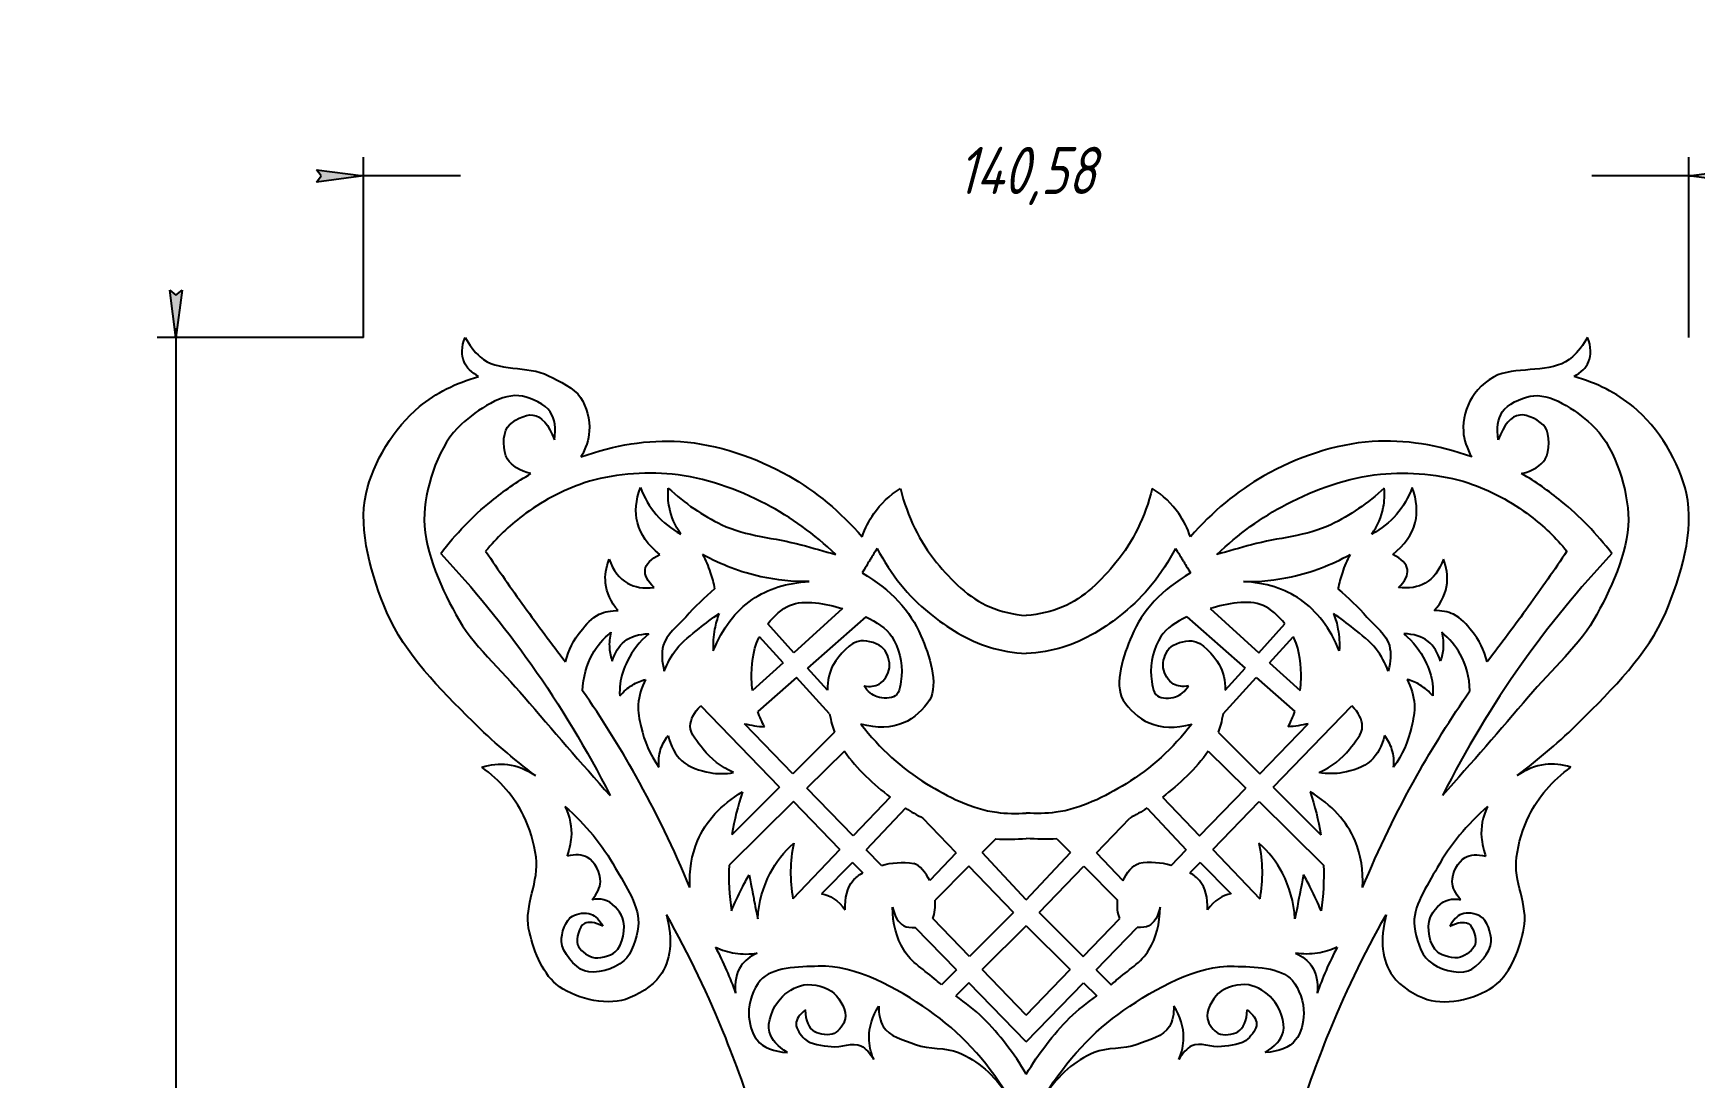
# Model space of a CAD drawing. Header units: millimetres. Extents: x -487 to -69, y -139 to 221.
# Drawn here: x -487 to -310.7, y 110.2 to 221 of the extents above; entities that cross this region are included whole.
import ezdxf

# ---------------------------------------------------------------- set-up
doc = ezdxf.new("R2010")
doc.units = ezdxf.units.MM
doc.linetypes.add('K5LT32768', pattern=[0])
doc.linetypes.add('K5LT_THIN', pattern=[0])
doc.styles.add('KDIMTEXTSTYLE', font='GOST_AU.SHX', dxfattribs={"width": 0.96, "oblique": 15, "height": 5})
doc.dimstyles.new('KDIMSTYLE (1.00)', dxfattribs={"dimtxt": 5, "dimasz": 1, "dimexe": 2, "dimexo": 0, "dimgap": 1, "dimtad": 1, "dimtxsty": 'KDIMTEXTSTYLE', "dimsah": 1, "dimcen": 0, "dimdle": 1, "dimadec": 0, "dimazin": 0, "dimtfac": 0.667, "dimtmove": 0, "dimatfit": 3, "dimfxl": 1, "dimtvp": 1, "dimtolj": 1, "dimtzin": 0, "dimarcsym": 0})

# ---------------------------------------------------------------- blocks, each defined once
blk = doc.blocks.new('KDIMARROW_01')
blk.add_hatch(color=0).paths.add_polyline_path([(0, 0), (-5, 0.66), (-4.5, 0), (-5, -0.66)])
at = {"color": 0, "linetype": 'K5LT_THIN'}
for p, q in [((-4.5, 0), (-5, 0.66)), ((-5, 0.66), (0, 0)), ((0, 0), (-5, -0.66)), ((-5, -0.66), (-4.5, 0)), ((0, 0), (-1, 0))]:
    blk.add_line(p, q, dxfattribs=at)

msp = doc.modelspace()

# ---------------------------------------------------------------- linework, layer by layer
at = {"color": 30, "linetype": 'K5LT32768', "true_color": 0xff8000}
for p, q in [((-401.133, 159.943), (-406.295, 155.243)), ((-398.679, 159.062), (-404.855, 153.642)), ((-364.616, 159.062), (-358.44, 153.642)), ((-362.162, 159.943), (-357, 155.243)), ((-407.446, 154.195), (-409.961, 156.952)), ((-406.295, 155.243), (-409.07, 158.33)), ((-357, 155.243), (-354.225, 158.33)), ((-355.849, 154.195), (-353.334, 156.952)), ((-407.446, 154.195), (-410.687, 151.244)), ((-402.749, 151.299), (-404.855, 153.642)), ((-360.546, 151.299), (-358.44, 153.642)), ((-355.849, 154.195), (-352.607, 151.244)), ((-406.014, 152.624), (-410.127, 149.014)), ((-402.51, 148.784), (-406.014, 152.624)), ((-360.785, 148.784), (-357.281, 152.624)), ((-357.281, 152.624), (-353.168, 149.014)), ((-407.83, 140.999), (-416.182, 149.62)), ((-355.465, 140.999), (-347.113, 149.62)), ((-406.409, 142.42), (-411.547, 147.73)), ((-402.002, 146.828), (-406.409, 142.42)), ((-361.293, 146.828), (-356.886, 142.42)), ((-356.886, 142.42), (-351.748, 147.73)), ((-400.934, 144.822), (-404.921, 140.882)), ((-362.361, 144.822), (-358.374, 140.882)), ((-407.83, 140.999), (-412.87, 135.96)), ((-355.465, 140.999), (-350.425, 135.96)), ((-406.349, 139.471), (-413.18, 132.722)), ((-401.416, 134.379), (-406.349, 139.471)), ((-400.03, 135.827), (-404.921, 140.882)), ((-396.089, 139.942), (-400.03, 135.827)), ((-367.206, 139.942), (-363.265, 135.827)), ((-363.265, 135.827), (-358.374, 140.882)), ((-361.879, 134.379), (-356.945, 139.471)), ((-356.945, 139.471), (-350.115, 132.722)), ((-394.449, 138.782), (-398.618, 134.368)), ((-389.08, 134.038), (-392.615, 137.729)), ((-374.215, 134.038), (-370.68, 137.729)), ((-368.846, 138.782), (-364.677, 134.368)), ((-401.416, 134.379), (-406.4, 129.174)), ((-397.014, 132.71), (-398.618, 134.368)), ((-389.08, 134.038), (-391.889, 131.091)), ((-384.888, 135.521), (-386.319, 134.077)), ((-381.647, 129.07), (-386.319, 134.077)), ((-381.647, 129.07), (-376.976, 134.077)), ((-378.407, 135.521), (-376.976, 134.077)), ((-374.215, 134.038), (-371.406, 131.091)), ((-366.28, 132.71), (-364.677, 134.368)), ((-361.879, 134.379), (-356.895, 129.174)), ((-400.095, 132.995), (-403.387, 129.687)), ((-400.095, 132.995), (-399.001, 131.901)), ((-387.742, 132.641), (-391.326, 129.023)), ((-383.011, 127.703), (-387.742, 132.641)), ((-380.284, 127.703), (-375.553, 132.641)), ((-375.553, 132.641), (-371.968, 129.023)), ((-363.199, 132.995), (-364.293, 131.901)), ((-363.199, 132.995), (-359.908, 129.687)), ((-387.66, 123.043), (-391.559, 127.072)), ((-383.011, 127.703), (-387.66, 123.043)), ((-380.284, 127.703), (-375.634, 123.043)), ((-375.634, 123.043), (-371.735, 127.072)), ((-389.067, 121.632), (-393.422, 126.128)), ((-381.647, 126.279), (-386.315, 121.652)), ((-381.647, 126.279), (-376.98, 121.652)), ((-374.227, 121.632), (-369.873, 126.128)), ((-389.067, 121.632), (-390.642, 120.054)), ((-381.647, 116.828), (-386.315, 121.652)), ((-381.647, 116.828), (-376.98, 121.652)), ((-374.227, 121.632), (-372.653, 120.054)), ((-387.729, 120.251), (-389.112, 118.88)), ((-381.647, 113.974), (-387.729, 120.251)), ((-381.647, 113.974), (-375.566, 120.251)), ((-375.566, 120.251), (-374.183, 118.88))]:
    msp.add_line(p, q, dxfattribs=at)
for points, knots in [([(-439.739, 184.566), (-440.502, 184.982), (-441.017, 185.495), (-441.283, 186.105), (-441.601, 186.833), (-441.566, 187.699), (-441.176, 188.704)], [0, 0, 0, 0, 1, 1, 1, 2, 2, 2, 2]), ([(-441.176, 188.704), (-440.721, 187.898), (-440.187, 187.209), (-439.574, 186.639), (-437.815, 185.003), (-434.536, 185.784), (-432.345, 184.645), (-431.139, 184.017), (-429.647, 183.398), (-428.927, 182.33), (-428.285, 181.378), (-427.924, 179.945), (-428.001, 178.769), (-428.061, 177.848), (-428.358, 176.934), (-428.891, 176.027)], [0, 0, 0, 0, 1, 1, 1, 2, 2, 2, 3, 3, 3, 4, 4, 4, 5, 5, 5, 5]), ([(-322.118, 188.704), (-322.574, 187.898), (-323.107, 187.203), (-323.721, 186.639), (-325.517, 184.99), (-328.707, 185.523), (-331.16, 184.889), (-332.455, 184.554), (-333.681, 183.431), (-334.368, 182.33), (-334.984, 181.343), (-335.371, 179.945), (-335.294, 178.769), (-335.234, 177.848), (-334.937, 176.934), (-334.404, 176.027)], [0, 0, 0, 0, 1, 1, 1, 2, 2, 2, 3, 3, 3, 4, 4, 4, 5, 5, 5, 5]), ([(-323.555, 184.566), (-322.793, 184.982), (-322.278, 185.495), (-322.012, 186.105), (-321.694, 186.833), (-321.729, 187.699), (-322.118, 188.704)], [0, 0, 0, 0, 1, 1, 1, 2, 2, 2, 2]), ([(-433.709, 142.231), (-436.076, 143.993), (-438.292, 145.901), (-440.355, 147.954), (-443.819, 151.4), (-447.596, 155.143), (-449.462, 159.522), (-451.085, 163.331), (-452.548, 168.238), (-451.677, 172.136), (-450.94, 175.432), (-448.708, 179.16), (-446.016, 181.366), (-444.264, 182.801), (-442.172, 183.868), (-439.739, 184.566)], [0, 0, 0, 0, 1, 1, 1, 2, 2, 2, 3, 3, 3, 4, 4, 4, 5, 5, 5, 5]), ([(-329.586, 142.231), (-327.219, 143.993), (-325.003, 145.901), (-322.94, 147.954), (-319.476, 151.4), (-315.699, 155.143), (-313.833, 159.522), (-312.21, 163.331), (-310.747, 168.238), (-311.618, 172.136), (-312.354, 175.432), (-314.587, 179.16), (-317.279, 181.366), (-319.03, 182.801), (-321.123, 183.868), (-323.555, 184.566)], [0, 0, 0, 0, 1, 1, 1, 2, 2, 2, 3, 3, 3, 4, 4, 4, 5, 5, 5, 5]), ([(-431.704, 177.846), (-431.509, 179.063), (-431.652, 180.048), (-432.135, 180.8), (-432.682, 181.654), (-434.09, 182.238), (-435.088, 182.461), (-437.181, 182.929), (-439.905, 180.984), (-441.549, 179.508), (-443.925, 177.375), (-445.287, 173.242), (-445.487, 170.032), (-445.707, 166.524), (-443.908, 162.549), (-442.165, 159.325), (-440.398, 156.058), (-437.354, 153.474), (-434.904, 150.587), (-431.912, 147.062), (-428.877, 143.575), (-425.797, 140.126)], [0, 0, 0, 0, 1, 1, 1, 2, 2, 2, 3, 3, 3, 4, 4, 4, 5, 5, 5, 6, 6, 6, 7, 7, 7, 7]), ([(-331.591, 177.846), (-331.786, 179.063), (-331.643, 180.048), (-331.16, 180.8), (-330.612, 181.654), (-329.205, 182.238), (-328.207, 182.461), (-326.114, 182.929), (-323.39, 180.984), (-321.746, 179.508), (-319.37, 177.375), (-318.008, 173.242), (-317.807, 170.032), (-317.588, 166.524), (-319.387, 162.549), (-321.13, 159.325), (-322.897, 156.058), (-325.941, 153.474), (-328.391, 150.587), (-331.382, 147.062), (-334.418, 143.575), (-337.498, 140.126)], [0, 0, 0, 0, 1, 1, 1, 2, 2, 2, 3, 3, 3, 4, 4, 4, 5, 5, 5, 6, 6, 6, 7, 7, 7, 7]), ([(-434.186, 174.267), (-435.4, 174.565), (-436.229, 175.078), (-436.674, 175.805), (-437.189, 176.647), (-437.216, 178.404), (-436.674, 179.19), (-436.197, 179.883), (-434.765, 180.589), (-433.981, 180.472), (-433.067, 180.335), (-432.308, 179.46), (-431.704, 177.846)], [0, 0, 0, 0, 1, 1, 1, 2, 2, 2, 3, 3, 3, 4, 4, 4, 4]), ([(-329.109, 174.267), (-327.895, 174.565), (-327.066, 175.078), (-326.621, 175.805), (-326.106, 176.647), (-326.079, 178.404), (-326.621, 179.19), (-327.098, 179.883), (-328.53, 180.589), (-329.314, 180.472), (-330.228, 180.335), (-330.987, 179.46), (-331.591, 177.846)], [0, 0, 0, 0, 1, 1, 1, 2, 2, 2, 3, 3, 3, 4, 4, 4, 4]), ([(-428.891, 176.027), (-425.314, 177.33), (-421.796, 177.873), (-418.336, 177.655), (-414.433, 177.41), (-410.279, 175.961), (-406.85, 174.014), (-403.969, 172.379), (-401.371, 170.225), (-399.056, 167.553)], [0, 0, 0, 0, 1, 1, 1, 2, 2, 2, 3, 3, 3, 3]), ([(-334.404, 176.027), (-337.981, 177.33), (-341.499, 177.873), (-344.959, 177.655), (-348.862, 177.41), (-353.016, 175.961), (-356.445, 174.014), (-359.325, 172.379), (-361.924, 170.225), (-364.239, 167.553)], [0, 0, 0, 0, 1, 1, 1, 2, 2, 2, 3, 3, 3, 3]), ([(-401.866, 165.682), (-404.127, 167.858), (-406.588, 169.635), (-409.25, 171.015), (-412.302, 172.598), (-415.804, 173.874), (-419.198, 174.195), (-422.246, 174.483), (-425.615, 174.226), (-428.53, 173.271), (-430.841, 172.515), (-433.14, 171.267), (-435.094, 169.785), (-436.518, 168.704), (-437.818, 167.454), (-438.994, 166.033)], [0, 0, 0, 0, 1, 1, 1, 2, 2, 2, 3, 3, 3, 4, 4, 4, 5, 5, 5, 5]), ([(-361.429, 165.682), (-359.168, 167.858), (-356.707, 169.635), (-354.045, 171.015), (-350.993, 172.598), (-347.491, 173.874), (-344.097, 174.195), (-341.049, 174.483), (-337.68, 174.226), (-334.764, 173.271), (-332.454, 172.515), (-330.155, 171.267), (-328.201, 169.785), (-326.777, 168.704), (-325.477, 167.454), (-324.301, 166.033)], [0, 0, 0, 0, 1, 1, 1, 2, 2, 2, 3, 3, 3, 4, 4, 4, 5, 5, 5, 5]), ([(-443.764, 165.786), (-442.169, 167.868), (-440.377, 169.721), (-438.391, 171.344), (-437.075, 172.419), (-435.673, 173.394), (-434.186, 174.267)], [0, 0, 0, 0, 1, 1, 1, 2, 2, 2, 2]), ([(-420.508, 165.675), (-421.782, 166.673), (-422.578, 167.801), (-422.894, 169.058), (-423.181, 170.198), (-423.074, 171.444), (-422.574, 172.797)], [0, 0, 0, 0, 1, 1, 1, 2, 2, 2, 2]), ([(-422.574, 172.797), (-422.172, 171.7), (-421.614, 170.739), (-420.9, 169.913), (-420.189, 169.09), (-419.322, 168.402), (-418.3, 167.847)], [0, 0, 0, 0, 1, 1, 1, 2, 2, 2, 2]), ([(-418.3, 167.847), (-418.913, 168.736), (-419.317, 169.674), (-419.511, 170.661), (-419.642, 171.327), (-419.678, 172.015), (-419.618, 172.726)], [0, 0, 0, 0, 1, 1, 1, 2, 2, 2, 2]), ([(-419.618, 172.726), (-417.877, 171.109), (-415.989, 169.815), (-413.956, 168.844), (-411.378, 167.613), (-408.316, 167.471), (-405.517, 166.708), (-404.297, 166.376), (-403.08, 166.034), (-401.866, 165.682)], [0, 0, 0, 0, 1, 1, 1, 2, 2, 2, 3, 3, 3, 3]), ([(-343.677, 172.726), (-345.418, 171.109), (-347.306, 169.815), (-349.339, 168.844), (-351.917, 167.613), (-354.979, 167.471), (-357.778, 166.708), (-358.998, 166.376), (-360.215, 166.034), (-361.429, 165.682)], [0, 0, 0, 0, 1, 1, 1, 2, 2, 2, 3, 3, 3, 3]), ([(-340.721, 172.797), (-341.123, 171.7), (-341.68, 170.739), (-342.395, 169.913), (-343.106, 169.09), (-343.973, 168.402), (-344.994, 167.847)], [0, 0, 0, 0, 1, 1, 1, 2, 2, 2, 2]), ([(-344.994, 167.847), (-344.381, 168.736), (-343.978, 169.674), (-343.784, 170.661), (-343.653, 171.327), (-343.617, 172.015), (-343.677, 172.726)], [0, 0, 0, 0, 1, 1, 1, 2, 2, 2, 2]), ([(-342.787, 165.675), (-341.512, 166.673), (-340.717, 167.801), (-340.401, 169.058), (-340.114, 170.198), (-340.221, 171.444), (-340.721, 172.797)], [0, 0, 0, 0, 1, 1, 1, 2, 2, 2, 2]), ([(-319.53, 165.786), (-321.126, 167.868), (-322.918, 169.721), (-324.904, 171.344), (-326.22, 172.419), (-327.622, 173.394), (-329.109, 174.267)], [0, 0, 0, 0, 1, 1, 1, 2, 2, 2, 2]), ([(-399.056, 167.553), (-398.752, 168.453), (-398.342, 169.273), (-397.825, 170.015), (-397.097, 171.061), (-396.156, 171.949), (-395.005, 172.681)], [0, 0, 0, 0, 1, 1, 1, 2, 2, 2, 2]), ([(-395.005, 172.681), (-394.24, 169.661), (-392.958, 167.045), (-391.159, 164.836), (-389.645, 162.976), (-387.726, 161.039), (-385.518, 160.118), (-384.324, 159.62), (-383.034, 159.312), (-381.647, 159.195)], [0, 0, 0, 0, 1, 1, 1, 2, 2, 2, 3, 3, 3, 3]), ([(-368.29, 172.681), (-369.055, 169.661), (-370.337, 167.045), (-372.136, 164.836), (-373.65, 162.976), (-375.569, 161.039), (-377.776, 160.118), (-378.971, 159.62), (-380.261, 159.312), (-381.647, 159.195)], [0, 0, 0, 0, 1, 1, 1, 2, 2, 2, 3, 3, 3, 3]), ([(-364.239, 167.553), (-364.543, 168.453), (-364.953, 169.273), (-365.47, 170.015), (-366.198, 171.061), (-367.138, 171.949), (-368.29, 172.681)], [0, 0, 0, 0, 1, 1, 1, 2, 2, 2, 2]), ([(-443.764, 165.786), (-440.279, 162.069), (-437.079, 158.152), (-434.165, 154.033), (-431.049, 149.627), (-428.259, 144.992), (-425.797, 140.126)], [0, 0, 0, 0, 1, 1, 1, 2, 2, 2, 2]), ([(-438.994, 166.033), (-437.656, 164.048), (-436.288, 162.085), (-434.889, 160.144), (-433.468, 158.173), (-432.015, 156.224), (-430.53, 154.299)], [0, 0, 0, 0, 1, 1, 1, 2, 2, 2, 2]), ([(-421.114, 162.185), (-421.83, 162.875), (-422.15, 163.504), (-422.075, 164.073), (-421.996, 164.675), (-421.473, 165.209), (-420.508, 165.675)], [0, 0, 0, 0, 1, 1, 1, 2, 2, 2, 2]), ([(-404.682, 162.805), (-406.428, 162.788), (-408.13, 162.962), (-409.79, 163.325), (-411.927, 163.793), (-413.992, 164.576), (-415.986, 165.675)], [0, 0, 0, 0, 1, 1, 1, 2, 2, 2, 2]), ([(-415.986, 165.675), (-415.661, 165.064), (-415.388, 164.435), (-415.167, 163.788), (-414.973, 163.22), (-414.818, 162.639), (-414.704, 162.043)], [0, 0, 0, 0, 1, 1, 1, 2, 2, 2, 2]), ([(-397.481, 166.328), (-396.021, 163.571), (-394.169, 161.278), (-391.926, 159.448), (-390.071, 157.935), (-387.861, 156.551), (-385.559, 155.858), (-384.308, 155.482), (-383.004, 155.254), (-381.647, 155.175)], [0, 0, 0, 0, 1, 1, 1, 2, 2, 2, 3, 3, 3, 3]), ([(-365.814, 166.328), (-367.274, 163.571), (-369.125, 161.278), (-371.369, 159.448), (-373.224, 157.935), (-375.434, 156.551), (-377.736, 155.858), (-378.987, 155.482), (-380.291, 155.254), (-381.647, 155.175)], [0, 0, 0, 0, 1, 1, 1, 2, 2, 2, 3, 3, 3, 3]), ([(-358.613, 162.805), (-356.867, 162.788), (-355.164, 162.962), (-353.505, 163.325), (-351.368, 163.793), (-349.303, 164.576), (-347.309, 165.675)], [0, 0, 0, 0, 1, 1, 1, 2, 2, 2, 2]), ([(-347.309, 165.675), (-347.634, 165.064), (-347.907, 164.435), (-348.128, 163.788), (-348.322, 163.22), (-348.477, 162.639), (-348.591, 162.043)], [0, 0, 0, 0, 1, 1, 1, 2, 2, 2, 2]), ([(-342.181, 162.185), (-341.465, 162.875), (-341.145, 163.504), (-341.22, 164.073), (-341.299, 164.675), (-341.821, 165.209), (-342.787, 165.675)], [0, 0, 0, 0, 1, 1, 1, 2, 2, 2, 2]), ([(-319.53, 165.786), (-323.016, 162.069), (-326.216, 158.152), (-329.13, 154.033), (-332.246, 149.627), (-335.036, 144.992), (-337.498, 140.126)], [0, 0, 0, 0, 1, 1, 1, 2, 2, 2, 2]), ([(-324.301, 166.033), (-325.639, 164.048), (-327.007, 162.085), (-328.406, 160.144), (-329.827, 158.173), (-331.28, 156.224), (-332.765, 154.299)], [0, 0, 0, 0, 1, 1, 1, 2, 2, 2, 2]), ([(-424.924, 159.728), (-425.718, 160.653), (-426.169, 161.627), (-426.277, 162.648), (-426.363, 163.461), (-426.232, 164.303), (-425.885, 165.177)], [0, 0, 0, 0, 1, 1, 1, 2, 2, 2, 2]), ([(-425.885, 165.177), (-425.456, 163.981), (-424.815, 163.139), (-423.962, 162.648), (-423.188, 162.203), (-422.238, 162.049), (-421.114, 162.185)], [0, 0, 0, 0, 1, 1, 1, 2, 2, 2, 2]), ([(-337.41, 165.177), (-337.839, 163.981), (-338.48, 163.139), (-339.332, 162.648), (-340.107, 162.203), (-341.057, 162.049), (-342.181, 162.185)], [0, 0, 0, 0, 1, 1, 1, 2, 2, 2, 2]), ([(-338.371, 159.728), (-337.577, 160.653), (-337.126, 161.627), (-337.018, 162.648), (-336.932, 163.461), (-337.062, 164.303), (-337.41, 165.177)], [0, 0, 0, 0, 1, 1, 1, 2, 2, 2, 2]), ([(-414.846, 155.455), (-413.87, 157.859), (-412.493, 159.676), (-410.716, 160.904), (-409.054, 162.051), (-407.043, 162.685), (-404.682, 162.805)], [0, 0, 0, 0, 1, 1, 1, 2, 2, 2, 2]), ([(-399.062, 163.721), (-396.023, 161.952), (-393.944, 159.73), (-392.823, 157.055), (-391.977, 155.034), (-390.896, 151.995), (-391.926, 150.218), (-392.468, 149.281), (-393.616, 148.283), (-394.661, 147.825), (-395.963, 147.254), (-397.473, 147.211), (-399.19, 147.697)], [0, 0, 0, 0, 1, 1, 1, 2, 2, 2, 3, 3, 3, 4, 4, 4, 4]), ([(-364.233, 163.721), (-367.272, 161.952), (-369.351, 159.73), (-370.472, 157.055), (-371.318, 155.034), (-372.399, 151.995), (-371.369, 150.218), (-370.826, 149.281), (-369.679, 148.283), (-368.634, 147.825), (-367.331, 147.254), (-365.822, 147.211), (-364.105, 147.697)], [0, 0, 0, 0, 1, 1, 1, 2, 2, 2, 3, 3, 3, 4, 4, 4, 4]), ([(-348.449, 155.455), (-349.425, 157.859), (-350.802, 159.676), (-352.579, 160.904), (-354.24, 162.051), (-356.252, 162.685), (-358.613, 162.805)], [0, 0, 0, 0, 1, 1, 1, 2, 2, 2, 2]), ([(-414.704, 162.043), (-415.797, 161.111), (-416.818, 160.114), (-417.766, 159.052), (-418.62, 158.096), (-419.854, 157.195), (-420.152, 156.025), (-420.362, 155.203), (-420.326, 154.3), (-420.045, 153.319)], [0, 0, 0, 0, 1, 1, 1, 2, 2, 2, 3, 3, 3, 3]), ([(-409.07, 158.33), (-408.408, 159.171), (-407.586, 159.91), (-406.753, 160.277), (-405.197, 160.963), (-402.89, 160.452), (-401.133, 159.943)], [0, 0, 0, 0, 1, 1, 1, 2, 2, 2, 2]), ([(-354.225, 158.33), (-354.887, 159.171), (-355.708, 159.91), (-356.542, 160.277), (-358.098, 160.963), (-360.405, 160.452), (-362.162, 159.943)], [0, 0, 0, 0, 1, 1, 1, 2, 2, 2, 2]), ([(-348.591, 162.043), (-347.498, 161.111), (-346.477, 160.114), (-345.529, 159.052), (-344.675, 158.096), (-343.441, 157.195), (-343.143, 156.025), (-342.933, 155.203), (-342.969, 154.3), (-343.25, 153.319)], [0, 0, 0, 0, 1, 1, 1, 2, 2, 2, 3, 3, 3, 3]), ([(-430.53, 154.299), (-430.198, 155.541), (-429.659, 156.627), (-428.912, 157.556), (-428.369, 158.233), (-427.726, 158.983), (-426.954, 159.337), (-426.35, 159.613), (-425.674, 159.744), (-424.924, 159.728)], [0, 0, 0, 0, 1, 1, 1, 2, 2, 2, 3, 3, 3, 3]), ([(-420.045, 153.319), (-419.718, 154.169), (-419.291, 154.941), (-418.763, 155.633), (-418.11, 156.491), (-417.187, 157.151), (-416.342, 157.841), (-415.666, 158.393), (-414.966, 158.915), (-414.241, 159.408)], [0, 0, 0, 0, 1, 1, 1, 2, 2, 2, 3, 3, 3, 3]), ([(-414.241, 159.408), (-414.446, 158.871), (-414.6, 158.324), (-414.704, 157.77), (-414.845, 157.014), (-414.893, 156.243), (-414.846, 155.455)], [0, 0, 0, 0, 1, 1, 1, 2, 2, 2, 2]), ([(-398.679, 159.062), (-397.547, 158.547), (-396.511, 157.872), (-395.925, 156.974), (-395.2, 155.863), (-394.713, 154.163), (-394.885, 152.783), (-394.973, 152.075), (-395.057, 151.016), (-395.558, 150.673), (-395.987, 150.378), (-396.896, 150.39), (-397.454, 150.581), (-397.991, 150.764), (-398.46, 151.151), (-398.861, 151.743)], [0, 0, 0, 0, 1, 1, 1, 2, 2, 2, 3, 3, 3, 4, 4, 4, 5, 5, 5, 5]), ([(-364.616, 159.062), (-365.748, 158.547), (-366.784, 157.872), (-367.37, 156.974), (-368.095, 155.863), (-368.581, 154.163), (-368.41, 152.783), (-368.322, 152.075), (-368.238, 151.016), (-367.737, 150.673), (-367.308, 150.378), (-366.399, 150.39), (-365.841, 150.581), (-365.304, 150.764), (-364.835, 151.151), (-364.434, 151.743)], [0, 0, 0, 0, 1, 1, 1, 2, 2, 2, 3, 3, 3, 4, 4, 4, 5, 5, 5, 5]), ([(-343.25, 153.319), (-343.577, 154.169), (-344.004, 154.941), (-344.531, 155.633), (-345.185, 156.491), (-346.108, 157.151), (-346.953, 157.841), (-347.629, 158.393), (-348.329, 158.915), (-349.054, 159.408)], [0, 0, 0, 0, 1, 1, 1, 2, 2, 2, 3, 3, 3, 3]), ([(-349.054, 159.408), (-348.849, 158.871), (-348.695, 158.324), (-348.591, 157.77), (-348.45, 157.014), (-348.402, 156.243), (-348.449, 155.455)], [0, 0, 0, 0, 1, 1, 1, 2, 2, 2, 2]), ([(-332.765, 154.299), (-333.097, 155.541), (-333.636, 156.627), (-334.383, 157.556), (-334.926, 158.233), (-335.569, 158.983), (-336.341, 159.337), (-336.945, 159.613), (-337.621, 159.744), (-338.371, 159.728)], [0, 0, 0, 0, 1, 1, 1, 2, 2, 2, 3, 3, 3, 3]), ([(-428.704, 151.228), (-428.651, 152.669), (-428.307, 153.959), (-427.673, 155.098), (-427.189, 155.967), (-426.536, 156.748), (-425.714, 157.442)], [0, 0, 0, 0, 1, 1, 1, 2, 2, 2, 2]), ([(-425.714, 157.442), (-425.855, 156.873), (-425.904, 156.309), (-425.863, 155.751), (-425.828, 155.282), (-425.729, 154.817), (-425.566, 154.356)], [0, 0, 0, 0, 1, 1, 1, 2, 2, 2, 2]), ([(-425.566, 154.356), (-425.3, 155.277), (-424.865, 155.98), (-424.26, 156.463), (-423.601, 156.99), (-422.74, 157.257), (-421.679, 157.264)], [0, 0, 0, 0, 1, 1, 1, 2, 2, 2, 2]), ([(-421.679, 157.264), (-422.671, 156.428), (-423.433, 155.468), (-423.963, 154.386), (-424.332, 153.634), (-424.636, 152.79), (-424.735, 151.952), (-424.784, 151.534), (-424.794, 151.108), (-424.765, 150.676)], [0, 0, 0, 0, 1, 1, 1, 2, 2, 2, 3, 3, 3, 3]), ([(-410.687, 151.244), (-410.745, 151.644), (-410.779, 152.045), (-410.791, 152.447), (-410.832, 153.87), (-410.66, 155.5), (-410.057, 156.76), (-410.026, 156.823), (-409.994, 156.888), (-409.961, 156.952)], [0, 0, 0, 0, 1, 1, 1, 2, 2, 2, 3, 3, 3, 3]), ([(-352.607, 151.244), (-352.55, 151.644), (-352.516, 152.045), (-352.504, 152.447), (-352.462, 153.87), (-352.635, 155.5), (-353.238, 156.76), (-353.269, 156.823), (-353.3, 156.888), (-353.334, 156.952)], [0, 0, 0, 0, 1, 1, 1, 2, 2, 2, 3, 3, 3, 3]), ([(-337.729, 154.356), (-337.995, 155.277), (-338.43, 155.98), (-339.035, 156.463), (-339.694, 156.99), (-340.554, 157.257), (-341.616, 157.264)], [0, 0, 0, 0, 1, 1, 1, 2, 2, 2, 2]), ([(-341.616, 157.264), (-340.624, 156.428), (-339.862, 155.468), (-339.331, 154.386), (-338.963, 153.634), (-338.659, 152.79), (-338.56, 151.952), (-338.51, 151.534), (-338.5, 151.108), (-338.53, 150.676)], [0, 0, 0, 0, 1, 1, 1, 2, 2, 2, 3, 3, 3, 3]), ([(-337.581, 157.442), (-337.44, 156.873), (-337.391, 156.309), (-337.432, 155.751), (-337.467, 155.282), (-337.566, 154.817), (-337.729, 154.356)], [0, 0, 0, 0, 1, 1, 1, 2, 2, 2, 2]), ([(-334.591, 151.228), (-334.644, 152.669), (-334.988, 153.959), (-335.622, 155.098), (-336.106, 155.967), (-336.759, 156.748), (-337.581, 157.442)], [0, 0, 0, 0, 1, 1, 1, 2, 2, 2, 2]), ([(-398.861, 151.743), (-398.224, 151.634), (-397.694, 151.695), (-397.271, 151.927), (-396.726, 152.225), (-396.257, 153.051), (-396.17, 153.67), (-396.08, 154.304), (-396.369, 155.218), (-396.781, 155.689), (-397.281, 156.26), (-398.457, 156.572), (-399.198, 156.515), (-400.312, 156.429), (-401.488, 155.01), (-402.104, 154.007), (-402.558, 153.266), (-402.735, 152.306), (-402.749, 151.299)], [0, 0, 0, 0, 1, 1, 1, 2, 2, 2, 3, 3, 3, 4, 4, 4, 5, 5, 5, 6, 6, 6, 6]), ([(-364.434, 151.743), (-365.071, 151.634), (-365.601, 151.695), (-366.024, 151.927), (-366.569, 152.225), (-367.038, 153.051), (-367.125, 153.67), (-367.214, 154.304), (-366.926, 155.218), (-366.514, 155.689), (-366.014, 156.26), (-364.838, 156.572), (-364.097, 156.515), (-362.983, 156.429), (-361.807, 155.01), (-361.191, 154.007), (-360.736, 153.266), (-360.56, 152.306), (-360.546, 151.299)], [0, 0, 0, 0, 1, 1, 1, 2, 2, 2, 3, 3, 3, 4, 4, 4, 5, 5, 5, 6, 6, 6, 6]), ([(-424.765, 150.676), (-424.372, 151.146), (-423.927, 151.532), (-423.429, 151.834), (-423.003, 152.093), (-422.538, 152.291), (-422.035, 152.427)], [0, 0, 0, 0, 1, 1, 1, 2, 2, 2, 2]), ([(-422.035, 152.427), (-422.488, 151.563), (-422.746, 150.682), (-422.806, 149.786), (-422.86, 148.997), (-422.686, 148.162), (-422.509, 147.383), (-422.168, 145.877), (-421.535, 144.453), (-420.61, 143.109)], [0, 0, 0, 0, 1, 1, 1, 2, 2, 2, 3, 3, 3, 3]), ([(-341.26, 152.427), (-340.807, 151.563), (-340.549, 150.682), (-340.489, 149.786), (-340.435, 148.997), (-340.608, 148.162), (-340.785, 147.383), (-341.127, 145.877), (-341.76, 144.453), (-342.685, 143.109)], [0, 0, 0, 0, 1, 1, 1, 2, 2, 2, 3, 3, 3, 3]), ([(-338.53, 150.676), (-338.923, 151.146), (-339.368, 151.532), (-339.866, 151.834), (-340.292, 152.093), (-340.757, 152.291), (-341.26, 152.427)], [0, 0, 0, 0, 1, 1, 1, 2, 2, 2, 2]), ([(-417.32, 130.358), (-419.007, 134.432), (-420.921, 138.381), (-423.063, 142.203), (-424.795, 145.294), (-426.675, 148.302), (-428.704, 151.228)], [0, 0, 0, 0, 1, 1, 1, 2, 2, 2, 2]), ([(-345.975, 130.358), (-344.288, 134.432), (-342.373, 138.381), (-340.232, 142.203), (-338.5, 145.294), (-336.62, 148.302), (-334.591, 151.228)], [0, 0, 0, 0, 1, 1, 1, 2, 2, 2, 2]), ([(-412.717, 142.546), (-414.026, 143.169), (-415.094, 144), (-415.922, 145.038), (-416.49, 145.752), (-417.297, 146.658), (-417.287, 147.472), (-417.277, 148.186), (-416.909, 148.902), (-416.182, 149.62)], [0, 0, 0, 0, 1, 1, 1, 2, 2, 2, 3, 3, 3, 3]), ([(-402.51, 148.784), (-402.439, 148.398), (-402.357, 148.027), (-402.271, 147.682), (-402.2, 147.395), (-402.11, 147.11), (-402.002, 146.828)], [0, 0, 0, 0, 1, 1, 1, 2, 2, 2, 2]), ([(-360.785, 148.784), (-360.856, 148.398), (-360.938, 148.027), (-361.023, 147.682), (-361.095, 147.395), (-361.185, 147.11), (-361.293, 146.828)], [0, 0, 0, 0, 1, 1, 1, 2, 2, 2, 2]), ([(-350.578, 142.546), (-349.269, 143.169), (-348.201, 144), (-347.373, 145.038), (-346.805, 145.752), (-345.997, 146.658), (-346.008, 147.472), (-346.018, 148.186), (-346.386, 148.902), (-347.113, 149.62)], [0, 0, 0, 0, 1, 1, 1, 2, 2, 2, 3, 3, 3, 3]), ([(-420.61, 143.109), (-420.68, 143.782), (-420.62, 144.415), (-420.432, 145.009), (-420.266, 145.534), (-419.999, 146.028), (-419.631, 146.492)], [0, 0, 0, 0, 1, 1, 1, 2, 2, 2, 2]), ([(-419.631, 146.492), (-419.37, 145.346), (-418.885, 144.446), (-418.177, 143.792), (-417.434, 143.105), (-416.246, 142.727), (-415.209, 142.546), (-414.407, 142.405), (-413.576, 142.405), (-412.717, 142.546)], [0, 0, 0, 0, 1, 1, 1, 2, 2, 2, 3, 3, 3, 3]), ([(-399.19, 147.697), (-397.182, 145.09), (-394.861, 142.982), (-392.225, 141.372), (-389.975, 139.998), (-387.41, 138.675), (-384.79, 138.338), (-383.764, 138.206), (-382.717, 138.178), (-381.647, 138.253)], [0, 0, 0, 0, 1, 1, 1, 2, 2, 2, 3, 3, 3, 3]), ([(-364.105, 147.697), (-366.112, 145.09), (-368.434, 142.982), (-371.07, 141.372), (-373.32, 139.998), (-375.885, 138.675), (-378.505, 138.338), (-379.531, 138.206), (-380.578, 138.178), (-381.647, 138.253)], [0, 0, 0, 0, 1, 1, 1, 2, 2, 2, 3, 3, 3, 3]), ([(-343.664, 146.492), (-343.925, 145.346), (-344.41, 144.446), (-345.118, 143.792), (-345.861, 143.105), (-347.049, 142.727), (-348.085, 142.546), (-348.888, 142.405), (-349.719, 142.405), (-350.578, 142.546)], [0, 0, 0, 0, 1, 1, 1, 2, 2, 2, 3, 3, 3, 3]), ([(-342.685, 143.109), (-342.615, 143.782), (-342.674, 144.415), (-342.863, 145.009), (-343.029, 145.534), (-343.296, 146.028), (-343.664, 146.492)], [0, 0, 0, 0, 1, 1, 1, 2, 2, 2, 2]), ([(-439.397, 143.132), (-438.462, 143.417), (-437.555, 143.506), (-436.674, 143.4), (-435.649, 143.276), (-434.66, 142.886), (-433.709, 142.231)], [0, 0, 0, 0, 1, 1, 1, 2, 2, 2, 2]), ([(-419.813, 127.479), (-419.116, 124.752), (-419.353, 122.586), (-420.524, 120.98), (-421.312, 119.899), (-422.864, 118.906), (-424.157, 118.499), (-426.368, 117.802), (-429.774, 118.647), (-431.511, 120.094), (-433.039, 121.365), (-434.023, 123.951), (-434.435, 126.03), (-434.907, 128.41), (-433.288, 131.109), (-433.638, 133.562), (-433.851, 135.06), (-434.295, 136.641), (-434.967, 137.992), (-435.952, 139.975), (-437.429, 141.688), (-439.397, 143.132)], [0, 0, 0, 0, 1, 1, 1, 2, 2, 2, 3, 3, 3, 4, 4, 4, 5, 5, 5, 6, 6, 6, 7, 7, 7, 7]), ([(-343.482, 127.479), (-344.179, 124.752), (-343.942, 122.586), (-342.771, 120.98), (-341.983, 119.899), (-340.431, 118.906), (-339.138, 118.499), (-336.926, 117.802), (-333.52, 118.647), (-331.784, 120.094), (-330.256, 121.365), (-329.271, 123.951), (-328.86, 126.03), (-328.388, 128.41), (-330.007, 131.109), (-329.657, 133.562), (-329.444, 135.06), (-328.999, 136.641), (-328.328, 137.992), (-327.343, 139.975), (-325.866, 141.688), (-323.898, 143.132)], [0, 0, 0, 0, 1, 1, 1, 2, 2, 2, 3, 3, 3, 4, 4, 4, 5, 5, 5, 6, 6, 6, 7, 7, 7, 7]), ([(-323.898, 143.132), (-324.833, 143.417), (-325.74, 143.506), (-326.621, 143.4), (-327.646, 143.276), (-328.634, 142.886), (-329.586, 142.231)], [0, 0, 0, 0, 1, 1, 1, 2, 2, 2, 2]), ([(-417.32, 130.358), (-417.411, 132.177), (-417.145, 133.824), (-416.522, 135.298), (-415.642, 137.379), (-414.052, 139.117), (-411.75, 140.51)], [0, 0, 0, 0, 1, 1, 1, 2, 2, 2, 2]), ([(-345.975, 130.358), (-345.884, 132.177), (-346.15, 133.824), (-346.773, 135.298), (-347.652, 137.379), (-349.243, 139.117), (-351.545, 140.51)], [0, 0, 0, 0, 1, 1, 1, 2, 2, 2, 2]), ([(-430.58, 138.96), (-428.377, 137.041), (-426.597, 134.874), (-425.242, 132.458), (-424.163, 130.537), (-422.568, 128.287), (-422.81, 126.221), (-422.953, 125.001), (-423.465, 123.363), (-424.343, 122.574), (-425.299, 121.715), (-427.392, 121.095), (-428.519, 121.517), (-429.553, 121.904), (-430.905, 123.498), (-430.95, 124.636), (-430.984, 125.48), (-430.525, 126.908), (-429.787, 127.331), (-429.293, 127.615), (-428.385, 127.752), (-427.832, 127.543), (-427.327, 127.352), (-426.904, 126.929), (-426.563, 126.274)], [0, 0, 0, 0, 1, 1, 1, 2, 2, 2, 3, 3, 3, 4, 4, 4, 5, 5, 5, 6, 6, 6, 7, 7, 7, 8, 8, 8, 8]), ([(-430.58, 138.96), (-430.041, 137.851), (-429.824, 136.754), (-429.928, 135.671), (-429.977, 135.155), (-430.199, 134.022), (-430.365, 133.691)], [0, 0, 0, 0, 1, 1, 1, 2, 2, 2, 2]), ([(-332.715, 138.96), (-334.918, 137.041), (-336.697, 134.874), (-338.053, 132.458), (-339.132, 130.537), (-340.727, 128.287), (-340.485, 126.221), (-340.341, 125.001), (-339.83, 123.363), (-338.952, 122.574), (-337.995, 121.715), (-335.903, 121.095), (-334.776, 121.517), (-333.742, 121.904), (-332.39, 123.498), (-332.345, 124.636), (-332.311, 125.48), (-332.769, 126.908), (-333.507, 127.331), (-334.002, 127.615), (-334.91, 127.752), (-335.463, 127.543), (-335.968, 127.352), (-336.391, 126.929), (-336.732, 126.274)], [0, 0, 0, 0, 1, 1, 1, 2, 2, 2, 3, 3, 3, 4, 4, 4, 5, 5, 5, 6, 6, 6, 7, 7, 7, 8, 8, 8, 8]), ([(-332.715, 138.96), (-333.253, 137.851), (-333.471, 136.754), (-333.367, 135.671), (-333.318, 135.155), (-333.096, 134.022), (-332.93, 133.691)], [0, 0, 0, 0, 1, 1, 1, 2, 2, 2, 2]), ([(-410.135, 127.039), (-410.021, 128.818), (-409.581, 130.433), (-408.813, 131.884), (-408.194, 133.055), (-407.362, 134.12), (-406.317, 135.077)], [0, 0, 0, 0, 1, 1, 1, 2, 2, 2, 2]), ([(-406.317, 135.077), (-406.523, 134.099), (-406.633, 133.12), (-406.648, 132.141), (-406.663, 131.152), (-406.58, 130.163), (-406.4, 129.174)], [0, 0, 0, 0, 1, 1, 1, 2, 2, 2, 2]), ([(-353.16, 127.039), (-353.274, 128.818), (-353.714, 130.433), (-354.481, 131.884), (-355.101, 133.055), (-355.933, 134.12), (-356.977, 135.077)], [0, 0, 0, 0, 1, 1, 1, 2, 2, 2, 2]), ([(-356.977, 135.077), (-356.772, 134.099), (-356.662, 133.12), (-356.647, 132.141), (-356.632, 131.152), (-356.715, 130.163), (-356.895, 129.174)], [0, 0, 0, 0, 1, 1, 1, 2, 2, 2, 2]), ([(-427.707, 129.07), (-427.152, 129.713), (-426.859, 130.349), (-426.826, 130.978), (-426.78, 131.848), (-427.445, 133.143), (-428.184, 133.548), (-428.746, 133.856), (-429.472, 133.904), (-430.365, 133.691)], [0, 0, 0, 0, 1, 1, 1, 2, 2, 2, 3, 3, 3, 3]), ([(-335.588, 129.07), (-336.142, 129.713), (-336.436, 130.349), (-336.469, 130.978), (-336.515, 131.848), (-335.85, 133.143), (-335.111, 133.548), (-334.549, 133.856), (-333.822, 133.904), (-332.93, 133.691)], [0, 0, 0, 0, 1, 1, 1, 2, 2, 2, 3, 3, 3, 3]), ([(-412.925, 127.883), (-412.587, 128.693), (-412.22, 129.488), (-411.823, 130.269), (-411.578, 130.752), (-411.321, 131.229), (-411.053, 131.7)], [0, 0, 0, 0, 1, 1, 1, 2, 2, 2, 2]), ([(-400.848, 127.993), (-400.922, 129.288), (-400.649, 130.321), (-400.029, 131.092), (-399.771, 131.412), (-399.406, 131.677), (-399.001, 131.901)], [0, 0, 0, 0, 1, 1, 1, 2, 2, 2, 2]), ([(-362.447, 127.993), (-362.373, 129.288), (-362.646, 130.321), (-363.266, 131.092), (-363.523, 131.412), (-363.889, 131.677), (-364.293, 131.901)], [0, 0, 0, 0, 1, 1, 1, 2, 2, 2, 2]), ([(-350.37, 127.883), (-350.708, 128.693), (-351.075, 129.488), (-351.471, 130.269), (-351.717, 130.752), (-351.974, 131.229), (-352.242, 131.7)], [0, 0, 0, 0, 1, 1, 1, 2, 2, 2, 2]), ([(-426.563, 126.274), (-427.416, 126.686), (-428.067, 126.773), (-428.514, 126.537), (-429.05, 126.254), (-429.456, 124.918), (-429.249, 124.298), (-429.07, 123.764), (-428.286, 123.154), (-427.707, 122.976), (-426.988, 122.756), (-425.806, 123.086), (-425.247, 123.527), (-424.424, 124.178), (-424.074, 126.152), (-424.477, 127.161), (-424.775, 127.908), (-425.622, 128.871), (-426.459, 129.07), (-426.839, 129.16), (-427.255, 129.16), (-427.707, 129.07)], [0, 0, 0, 0, 1, 1, 1, 2, 2, 2, 3, 3, 3, 4, 4, 4, 5, 5, 5, 6, 6, 6, 7, 7, 7, 7]), ([(-403.387, 129.687), (-403.372, 129.685), (-403.358, 129.683), (-403.344, 129.682), (-402.459, 129.567), (-401.627, 129.005), (-400.848, 127.993)], [0, 0, 0, 0, 1, 1, 1, 2, 2, 2, 2]), ([(-359.908, 129.687), (-359.922, 129.685), (-359.936, 129.683), (-359.951, 129.682), (-360.836, 129.567), (-361.668, 129.005), (-362.447, 127.993)], [0, 0, 0, 0, 1, 1, 1, 2, 2, 2, 2]), ([(-336.732, 126.274), (-335.878, 126.686), (-335.228, 126.773), (-334.78, 126.537), (-334.245, 126.254), (-333.839, 124.918), (-334.046, 124.298), (-334.225, 123.764), (-335.009, 123.154), (-335.588, 122.976), (-336.307, 122.756), (-337.488, 123.086), (-338.047, 123.527), (-338.871, 124.178), (-339.221, 126.152), (-338.818, 127.161), (-338.52, 127.908), (-337.673, 128.871), (-336.836, 129.07), (-336.456, 129.16), (-336.04, 129.16), (-335.588, 129.07)], [0, 0, 0, 0, 1, 1, 1, 2, 2, 2, 3, 3, 3, 4, 4, 4, 5, 5, 5, 6, 6, 6, 7, 7, 7, 7]), ([(-430.196, 39.059), (-426.629, 39.576), (-423.488, 40.67), (-420.772, 42.341), (-416.029, 45.258), (-412.658, 51.163), (-410.435, 56.371), (-408.326, 61.308), (-407.949, 67.16), (-407.407, 72.615), (-406.712, 79.612), (-406.624, 86.879), (-407.629, 93.808), (-408.645, 100.814), (-410.897, 107.797), (-413.536, 114.409), (-415.322, 118.882), (-417.414, 123.239), (-419.813, 127.479)], [0, 0, 0, 0, 1, 1, 1, 2, 2, 2, 3, 3, 3, 4, 4, 4, 5, 5, 5, 6, 6, 6, 6]), ([(-395.845, 128.271), (-395.61, 127.277), (-395.213, 126.622), (-394.652, 126.304), (-394.355, 126.135), (-393.894, 126.087), (-393.422, 126.128)], [0, 0, 0, 0, 1, 1, 1, 2, 2, 2, 2]), ([(-390.642, 120.054), (-390.829, 120.206), (-391.013, 120.361), (-391.194, 120.52), (-392.378, 121.557), (-393.877, 122.44), (-394.652, 123.74), (-395.421, 125.028), (-395.819, 126.539), (-395.845, 128.271)], [0, 0, 0, 0, 1, 1, 1, 2, 2, 2, 3, 3, 3, 3]), ([(-372.653, 120.054), (-372.466, 120.206), (-372.282, 120.361), (-372.101, 120.52), (-370.917, 121.557), (-369.418, 122.44), (-368.642, 123.74), (-367.874, 125.028), (-367.476, 126.539), (-367.45, 128.271)], [0, 0, 0, 0, 1, 1, 1, 2, 2, 2, 3, 3, 3, 3]), ([(-367.45, 128.271), (-367.684, 127.277), (-368.082, 126.622), (-368.642, 126.304), (-368.94, 126.135), (-369.401, 126.087), (-369.873, 126.128)], [0, 0, 0, 0, 1, 1, 1, 2, 2, 2, 2]), ([(-333.099, 39.059), (-336.665, 39.576), (-339.807, 40.67), (-342.522, 42.341), (-347.265, 45.258), (-350.637, 51.163), (-352.86, 56.371), (-354.968, 61.308), (-355.346, 67.16), (-355.888, 72.615), (-356.582, 79.612), (-356.671, 86.879), (-355.666, 93.808), (-354.649, 100.814), (-352.398, 107.797), (-349.759, 114.409), (-347.973, 118.882), (-345.881, 123.239), (-343.482, 127.479)], [0, 0, 0, 0, 1, 1, 1, 2, 2, 2, 3, 3, 3, 4, 4, 4, 5, 5, 5, 6, 6, 6, 6]), ([(-414.628, 124.038), (-414.199, 123.223), (-413.802, 122.395), (-413.435, 121.553), (-413.094, 120.77), (-412.779, 119.975), (-412.491, 119.168)], [0, 0, 0, 0, 1, 1, 1, 2, 2, 2, 2]), ([(-414.628, 124.038), (-413.948, 123.718), (-413.252, 123.503), (-412.541, 123.392), (-411.78, 123.273), (-411.002, 123.273), (-410.205, 123.392)], [0, 0, 0, 0, 1, 1, 1, 2, 2, 2, 2]), ([(-410.205, 123.392), (-410.945, 123.053), (-411.508, 122.606), (-411.895, 122.05), (-412.422, 121.292), (-412.621, 120.331), (-412.491, 119.168)], [0, 0, 0, 0, 1, 1, 1, 2, 2, 2, 2]), ([(-348.667, 124.038), (-349.347, 123.718), (-350.043, 123.503), (-350.754, 123.392), (-351.515, 123.273), (-352.293, 123.273), (-353.089, 123.392)], [0, 0, 0, 0, 1, 1, 1, 2, 2, 2, 2]), ([(-353.089, 123.392), (-352.35, 123.053), (-351.787, 122.606), (-351.4, 122.05), (-350.873, 121.292), (-350.674, 120.331), (-350.804, 119.168)], [0, 0, 0, 0, 1, 1, 1, 2, 2, 2, 2]), ([(-348.667, 124.038), (-349.095, 123.223), (-349.493, 122.395), (-349.86, 121.553), (-350.201, 120.77), (-350.516, 119.975), (-350.804, 119.168)], [0, 0, 0, 0, 1, 1, 1, 2, 2, 2, 2]), ([(-383.669, 108.388), (-385.948, 112.094), (-388.722, 115.075), (-391.992, 117.333), (-395.37, 119.664), (-399.688, 122.163), (-403.711, 122.012), (-405.738, 121.935), (-408.689, 121.936), (-409.881, 120.48), (-410.571, 119.637), (-411.105, 118.168), (-411.082, 117.001), (-411.063, 116.067), (-410.785, 114.865), (-410.212, 114.186), (-409.533, 113.381), (-408.456, 112.939), (-406.982, 112.861)], [0, 0, 0, 0, 1, 1, 1, 2, 2, 2, 3, 3, 3, 4, 4, 4, 5, 5, 5, 6, 6, 6, 6]), ([(-379.626, 108.388), (-377.347, 112.094), (-374.573, 115.075), (-371.302, 117.333), (-367.925, 119.664), (-363.607, 122.163), (-359.584, 122.012), (-357.557, 121.935), (-354.606, 121.936), (-353.414, 120.48), (-352.724, 119.637), (-352.19, 118.168), (-352.213, 117.001), (-352.232, 116.067), (-352.51, 114.865), (-353.083, 114.186), (-353.762, 113.381), (-354.838, 112.939), (-356.313, 112.861)], [0, 0, 0, 0, 1, 1, 1, 2, 2, 2, 3, 3, 3, 4, 4, 4, 5, 5, 5, 6, 6, 6, 6]), ([(-406.982, 112.861), (-408.022, 113.493), (-408.657, 114.21), (-408.887, 115.014), (-409.182, 116.046), (-408.525, 117.665), (-407.769, 118.533), (-407.169, 119.223), (-406.131, 119.883), (-405.243, 120.024), (-404.227, 120.186), (-402.751, 119.803), (-402.013, 119.113), (-401.369, 118.511), (-400.651, 117.247), (-400.854, 116.422), (-400.987, 115.88), (-401.506, 115.13), (-402.013, 114.89), (-402.562, 114.629), (-403.582, 114.738), (-404.084, 115.055), (-404.693, 115.441), (-405.024, 116.214), (-405.077, 117.374)], [0, 0, 0, 0, 1, 1, 1, 2, 2, 2, 3, 3, 3, 4, 4, 4, 5, 5, 5, 6, 6, 6, 7, 7, 7, 8, 8, 8, 8]), ([(-356.313, 112.861), (-355.273, 113.493), (-354.638, 114.21), (-354.408, 115.014), (-354.112, 116.046), (-354.77, 117.665), (-355.526, 118.533), (-356.126, 119.223), (-357.164, 119.883), (-358.052, 120.024), (-359.068, 120.186), (-360.544, 119.803), (-361.282, 119.113), (-361.926, 118.511), (-362.644, 117.247), (-362.441, 116.422), (-362.308, 115.88), (-361.789, 115.13), (-361.282, 114.89), (-360.733, 114.629), (-359.713, 114.738), (-359.211, 115.055), (-358.602, 115.441), (-358.271, 116.214), (-358.217, 117.374)], [0, 0, 0, 0, 1, 1, 1, 2, 2, 2, 3, 3, 3, 4, 4, 4, 5, 5, 5, 6, 6, 6, 7, 7, 7, 8, 8, 8, 8]), ([(-381.647, 110.562), (-382.952, 112.772), (-384.484, 114.76), (-386.245, 116.525), (-387.114, 117.396), (-388.113, 118.136), (-389.112, 118.88)], [0, 0, 0, 0, 1, 1, 1, 2, 2, 2, 2]), ([(-381.647, 110.562), (-380.343, 112.772), (-378.81, 114.76), (-377.05, 116.525), (-376.181, 117.396), (-375.181, 118.136), (-374.183, 118.88)], [0, 0, 0, 0, 1, 1, 1, 2, 2, 2, 2]), ([(-405.077, 117.374), (-405.722, 116.887), (-406.053, 116.39), (-406.071, 115.883), (-406.09, 115.369), (-405.57, 114.699), (-405.16, 114.31), (-404.499, 113.681), (-403.302, 113.612), (-402.344, 113.482), (-401.317, 113.342), (-400.045, 114.021), (-399.197, 113.564), (-398.661, 113.275), (-398.206, 112.792), (-397.831, 112.115)], [0, 0, 0, 0, 1, 1, 1, 2, 2, 2, 3, 3, 3, 4, 4, 4, 5, 5, 5, 5]), ([(-397.831, 112.115), (-398.157, 112.895), (-398.323, 113.668), (-398.328, 114.434), (-398.335, 115.568), (-397.99, 116.686), (-397.293, 117.788)], [0, 0, 0, 0, 1, 1, 1, 2, 2, 2, 2]), ([(-397.293, 117.788), (-397.314, 116.934), (-397.159, 116.211), (-396.826, 115.619), (-396.236, 114.572), (-394.599, 114.171), (-393.389, 113.714), (-391.96, 113.176), (-390.211, 113.426), (-388.834, 112.845), (-386.807, 111.99), (-385.086, 110.504), (-383.669, 108.388)], [0, 0, 0, 0, 1, 1, 1, 2, 2, 2, 3, 3, 3, 4, 4, 4, 4]), ([(-366.002, 117.788), (-365.981, 116.934), (-366.136, 116.211), (-366.469, 115.619), (-367.059, 114.572), (-368.696, 114.171), (-369.906, 113.714), (-371.334, 113.176), (-373.084, 113.426), (-374.461, 112.845), (-376.487, 111.99), (-378.209, 110.504), (-379.626, 108.388)], [0, 0, 0, 0, 1, 1, 1, 2, 2, 2, 3, 3, 3, 4, 4, 4, 4]), ([(-365.464, 112.115), (-365.137, 112.895), (-364.972, 113.668), (-364.967, 114.434), (-364.96, 115.568), (-365.305, 116.686), (-366.002, 117.788)], [0, 0, 0, 0, 1, 1, 1, 2, 2, 2, 2]), ([(-358.217, 117.374), (-357.573, 116.887), (-357.242, 116.39), (-357.224, 115.883), (-357.205, 115.369), (-357.725, 114.699), (-358.135, 114.31), (-358.796, 113.681), (-359.993, 113.612), (-360.95, 113.482), (-361.978, 113.342), (-363.25, 114.021), (-364.097, 113.564), (-364.634, 113.275), (-365.089, 112.792), (-365.464, 112.115)], [0, 0, 0, 0, 1, 1, 1, 2, 2, 2, 3, 3, 3, 4, 4, 4, 5, 5, 5, 5])]:
    msp.add_open_spline(points, degree=3, knots=knots, dxfattribs=at)
for points in [[(-397.481, 166.328), (-398.535, 164.59), (-398.008, 165.459), (-399.062, 163.721)], [(-365.814, 166.328), (-364.76, 164.59), (-365.287, 165.459), (-364.233, 163.721)], [(-409.414, 147.4), (-409.694, 147.936), (-409.932, 148.474), (-410.127, 149.014)], [(-353.88, 147.4), (-353.6, 147.936), (-353.363, 148.474), (-353.168, 149.014)], [(-411.547, 147.73), (-410.856, 147.566), (-410.145, 147.455), (-409.414, 147.4)], [(-351.748, 147.73), (-352.439, 147.566), (-353.15, 147.455), (-353.88, 147.4)], [(-400.934, 144.822), (-399.666, 142.949), (-397.797, 141.273), (-396.089, 139.942)], [(-362.361, 144.822), (-363.629, 142.949), (-365.498, 141.273), (-367.206, 139.942)], [(-411.75, 140.51), (-412.256, 139.007), (-412.629, 137.491), (-412.87, 135.96)], [(-351.545, 140.51), (-351.039, 139.007), (-350.665, 137.491), (-350.425, 135.96)], [(-394.449, 138.782), (-393.861, 138.406), (-393.247, 138.053), (-392.615, 137.729)], [(-368.846, 138.782), (-369.434, 138.406), (-370.048, 138.053), (-370.68, 137.729)], [(-384.888, 135.521), (-383.827, 135.452), (-382.747, 135.468), (-381.647, 135.569)], [(-378.407, 135.521), (-379.468, 135.452), (-380.548, 135.468), (-381.647, 135.569)], [(-413.18, 132.722), (-413.236, 131.124), (-413.151, 129.511), (-412.925, 127.883)], [(-397.014, 132.71), (-395.945, 133.011), (-394.8, 133.081), (-393.579, 132.922)], [(-391.889, 131.091), (-392.3, 131.915), (-392.923, 132.71), (-393.579, 132.922)], [(-371.406, 131.091), (-370.995, 131.915), (-370.371, 132.71), (-369.716, 132.922)], [(-366.28, 132.71), (-367.35, 133.011), (-368.495, 133.081), (-369.716, 132.922)], [(-350.115, 132.722), (-350.059, 131.124), (-350.144, 129.511), (-350.37, 127.883)], [(-411.053, 131.7), (-410.441, 128.593), (-410.747, 130.146), (-410.135, 127.039)], [(-352.242, 131.7), (-352.854, 128.593), (-352.548, 130.146), (-353.16, 127.039)], [(-391.559, 127.072), (-391.327, 127.579), (-391.274, 128.328), (-391.326, 129.023)], [(-371.735, 127.072), (-371.968, 127.579), (-372.021, 128.328), (-371.968, 129.023)]]:
    msp.add_open_spline(points, degree=3, dxfattribs=at)

# ---------------------------------------------------------------- dimensions: what is measured, and where the dimension line sits
at = {"color": 7}
msp.add_linear_dim(base=(-451.937, 205.83), p1=(-311.36, 188.704), p2=(-451.937, 188.704), location=(-381.648, 205.83), dimstyle='KDIMSTYLE (1.00)', override={"dimexo": 0, "dimpost": '\\H5.0;\\W0.965;\\Q15;<>', "dimblk1": 'KDIMARROW_01', "dimblk2": 'KDIMARROW_01', "dimse1": 0, "dimse2": 0, "dimclrt": 7, "dimtolj": 1}, dxfattribs=at).render()
msp.add_linear_dim(base=(-471.84, -94.467), p1=(-451.937, 188.704), p2=(-451.937, -94.467), angle=90, location=(-471.84, 47.119), dimstyle='KDIMSTYLE (1.00)', override={"dimexo": 0, "dimpost": '\\H5.0;\\W0.965;\\Q15;<>', "dimblk1": 'KDIMARROW_01', "dimblk2": 'KDIMARROW_01', "dimse1": 0, "dimse2": 0, "dimclrt": 7, "dimtolj": 1}, dxfattribs=at).render()

doc.saveas('drawing.dxf')
